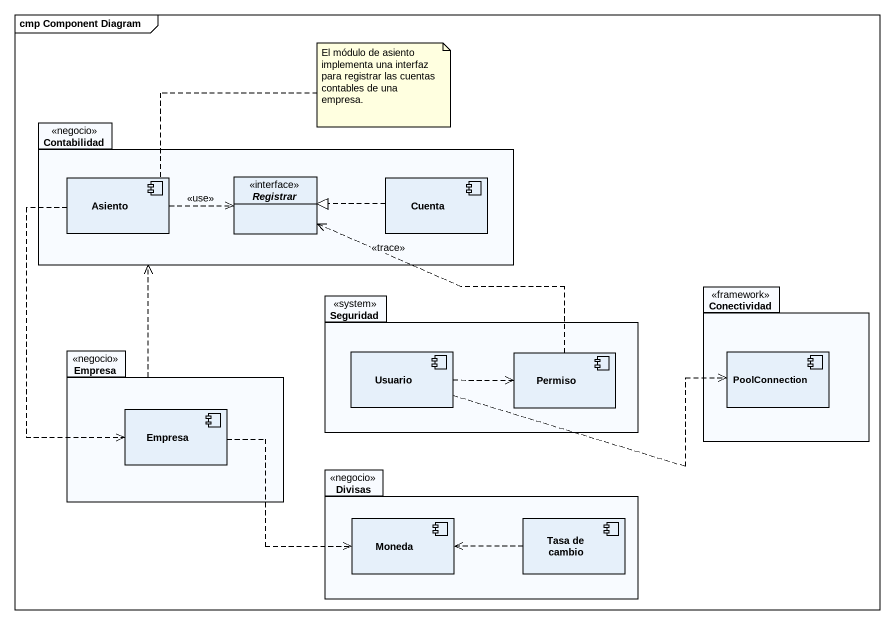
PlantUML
@startuml
mainframe cmp Component Diagram
allowmixing
hide circle
hide empty members
package Contabilidad <<negocio>> {
  component Asiento
  interface Registrar
  component Cuenta
}
package Conectividad <<framework>> {
  component PoolConnection
}
package Seguridad <<system>> {
  component Usuario
  component Permiso
}
package Empresa <<negocio>> {
  component "Empresa" as Empresa_2
}
package Divisas <<negocio>> {
  component Moneda
  component "Tasa de cambio" as Tasa_de_cambio
}
Asiento .right.> Registrar : <<use>>
Asiento ..> Empresa_2
Cuenta .left.|> Registrar
Empresa .up.> Contabilidad
Usuario .right.> Permiso
Usuario .right.> PoolConnection
Permiso .up.> Registrar : <<trace>>
Empresa_2 .right.> Moneda
Tasa_de_cambio .left.> Moneda
note right of Asiento : El módulo de asiento implementa una interfaz para registrar las cuentas contables de una empresa.
@enduml
